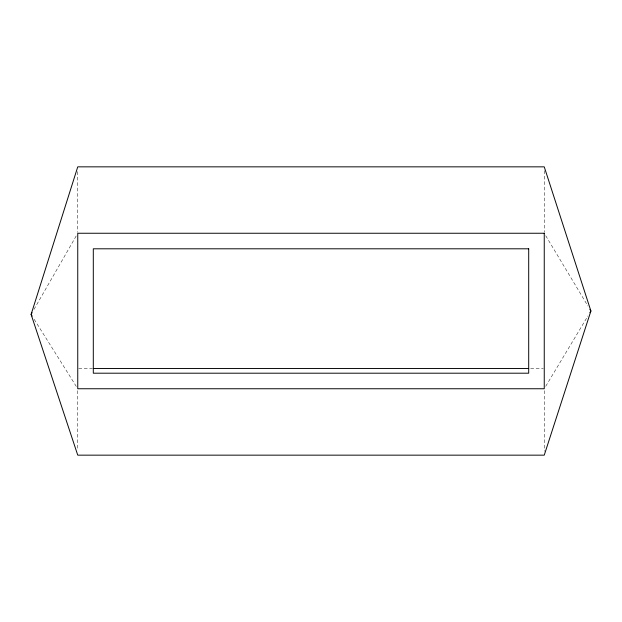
<?xml version="1.0" encoding="UTF-8"?>
<svg xmlns="http://www.w3.org/2000/svg" width="622" height="622" viewBox="0 0 622 622"><rect width="100%" height="100%" fill="white"/><g stroke="black" fill="none" stroke-linecap="round" stroke-linejoin="round"><path stroke-width="0.47" stroke-dasharray="3.11 2.33" d="M33.985 309.398L76.304 235.761M545.735 386.27L587.922 315.96M78.722 368.488L92.328 368.488M530.644 368.488L543.278 368.488M34.179 319.319L76.724 387.117M545.735 235.73L587.922 306.04M544.25 170.692L544.25 232.286M544.25 390.678L544.25 451.308M77.75 171.656L77.75 232.286M77.75 390.678L77.75 450.344"/><path stroke-width="0.93" d="M32.064 312.742L31.1 314.421L77.75 455.156L544.25 455.156L590.9 311L544.25 166.844L77.75 166.844L31.1 314.421L32.126 316.054M589.905 312.656L590.9 311L589.905 309.344M93.3 368.488L528.7 368.488M544.25 233.25L77.75 233.25L77.75 388.75L544.25 388.75L544.25 233.25M528.7 248.8L93.3 248.8L93.3 373.2L528.7 373.2L528.7 248.8"/></g></svg>
